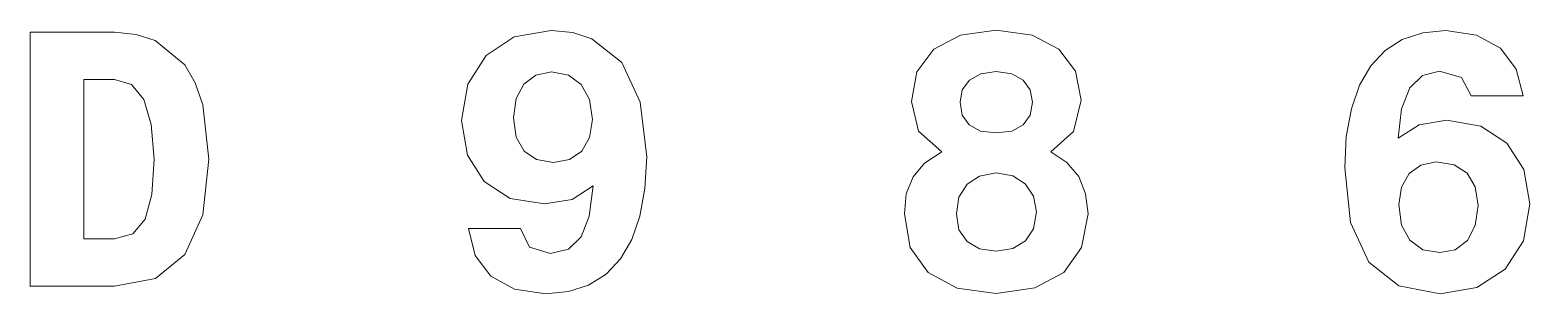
# Model space of a CAD drawing. Extents: x 90.2 to 105, y 156 to 169.1.
# Drawn here: x 90.25 to 105.01, y 166.46 to 169.05 of the extents above; entities outside this region: 1.
import ezdxf

# ---------------------------------------------------------------- set-up
doc = ezdxf.new("R2010")
doc.units = 0

msp = doc.modelspace()

# ---------------------------------------------------------------- linework, layer by layer
at = {"color": 7, "lineweight": 13}
for points in [[(91.080688, 169.030975), (90.248558, 169.030975), (90.248558, 166.530975), (91.080688, 166.530975), (91.484146, 166.606628), (91.772331, 166.844376), (91.948845, 167.233429), (92.010086, 167.780975), (91.948845, 168.317719), (91.873199, 168.533859), (91.772331, 168.710373), (91.480545, 168.94812), (91.293228, 169.009369)], [(94.564117, 167.100143), (94.62896, 166.833572), (94.783859, 166.631836), (95.018013, 166.502151), (95.324203, 166.455322), (95.547554, 166.480545), (95.745674, 166.541779), (95.918587, 166.649857), (96.059074, 166.801147), (96.170746, 166.992065), (96.25, 167.22261), (96.30043, 167.492798), (96.318443, 167.806198), (96.253601, 168.342941), (96.073486, 168.731979), (95.778099, 168.966141), (95.590775, 169.027374), (95.378242, 169.048981), (95.014412, 168.984146), (94.73703, 168.80043), (94.556915, 168.519455), (94.495674, 168.162827), (94.553314, 167.820602), (94.719017, 167.561234), (94.974785, 167.395523), (95.3134, 167.341492), (95.583572, 167.38472), (95.792511, 167.518005), (95.752884, 167.22261), (95.67363, 167.017288), (95.547554, 166.894806), (95.37104, 166.855179), (95.165703, 166.916428), (95.075645, 167.100143)], [(100.295387, 167.853027), (100.51873, 168.054749), (100.594383, 168.360947), (100.536743, 168.649124), (100.374641, 168.865265), (100.111671, 169.002151), (99.758644, 169.052582), (99.405617, 169.002151), (99.142654, 168.865265), (98.976944, 168.641922), (98.922913, 168.350143), (98.991356, 168.05835), (99.221901, 167.853027), (99.052597, 167.741348), (98.940926, 167.608063), (98.872482, 167.442352), (98.854469, 167.244232), (98.912102, 166.912827), (99.088615, 166.667862), (99.373199, 166.51297), (99.758644, 166.458923), (100.136887, 166.516571), (100.421471, 166.667862), (100.597984, 166.912827), (100.662827, 167.244232), (100.637611, 167.442352), (100.569168, 167.611664), (100.453888, 167.74855)], [(104.94236, 168.404175), (104.873917, 168.667145), (104.719017, 168.872467), (104.484871, 169.002151), (104.182274, 169.048981), (103.95533, 169.023773), (103.753601, 168.958923), (103.58429, 168.850861), (103.443802, 168.69957), (103.33213, 168.508636), (103.252884, 168.278091), (103.202446, 168.004318), (103.188042, 167.69812), (103.245674, 167.157776), (103.425789, 166.768723), (103.721184, 166.534576), (104.128242, 166.455322), (104.488472, 166.520172), (104.765854, 166.700287), (104.945969, 166.977661), (105.010803, 167.341492), (104.94957, 167.680115), (104.783859, 167.939484), (104.528099, 168.105179), (104.193085, 168.166428), (103.919312, 168.119598), (103.713974, 167.989914), (103.746399, 168.278091), (103.829254, 168.483429), (103.951729, 168.605896), (104.12104, 168.649124), (104.337173, 168.58429), (104.430832, 168.404175)], [(95.399857, 167.74855), (95.234146, 167.777374), (95.111671, 167.860229), (95.032417, 167.997116), (95.007202, 168.188034), (95.032417, 168.378952), (95.10807, 168.519455), (95.226944, 168.609512), (95.381844, 168.641922), (95.547554, 168.609512), (95.67363, 168.515839), (95.756485, 168.368149), (95.785301, 168.17363), (95.756485, 167.993515), (95.680832, 167.860229), (95.558357, 167.777374)], [(99.758644, 168.645523), (99.909943, 168.620316), (100.021614, 168.559067), (100.090057, 168.465408), (100.115273, 168.342941), (100.090057, 168.213257), (100.021614, 168.119598), (99.909943, 168.05835), (99.758644, 168.040344), (99.603745, 168.05835), (99.492073, 168.119598), (99.42363, 168.213257), (99.402016, 168.342941), (99.42363, 168.465408), (99.495674, 168.559067), (99.607346, 168.620316)], [(91.080688, 168.566284), (91.246399, 168.515839), (91.368874, 168.368149), (91.440926, 168.123199), (91.469742, 167.780975), (91.448128, 167.43515), (91.383286, 167.190201), (91.260803, 167.046112), (91.080688, 166.999268), (90.778099, 166.999268), (90.778099, 168.566284)], [(104.088615, 167.755753), (104.265129, 167.726944), (104.391212, 167.644089), (104.470459, 167.510803), (104.499283, 167.327087), (104.470459, 167.128952), (104.394814, 166.981262), (104.27594, 166.891205), (104.124641, 166.862381), (103.95533, 166.891205), (103.829254, 166.984863), (103.746399, 167.132553), (103.721184, 167.33429), (103.746399, 167.507202), (103.822044, 167.640488), (103.937317, 167.723343)], [(99.758644, 167.64769), (99.920746, 167.618866), (100.043228, 167.539627), (100.126083, 167.417145), (100.1549, 167.262238), (100.126083, 167.096542), (100.046829, 166.977661), (99.920746, 166.902008), (99.758644, 166.876801), (99.592941, 166.898407), (99.470459, 166.970459), (99.391212, 167.085724), (99.365997, 167.244232), (99.391212, 167.406342), (99.470459, 167.536026), (99.592941, 167.615265)], [(102.428574, 156.564285), (102.021431, 156.564285), (102.021431, 156.039291), (101.457146, 156.039291), (101.457146, 156.564285), (100.110718, 156.564285), (100.110718, 156.953583), (101.289284, 158.539291), (101.896431, 158.539291), (100.803574, 157.035721), (101.474998, 157.035721), (101.474998, 157.503571), (102.021431, 157.503571), (102.021431, 157.035721), (102.428574, 157.035721)]]:
    msp.add_lwpolyline(points, close=True, dxfattribs=at)

doc.saveas('drawing.dxf')
